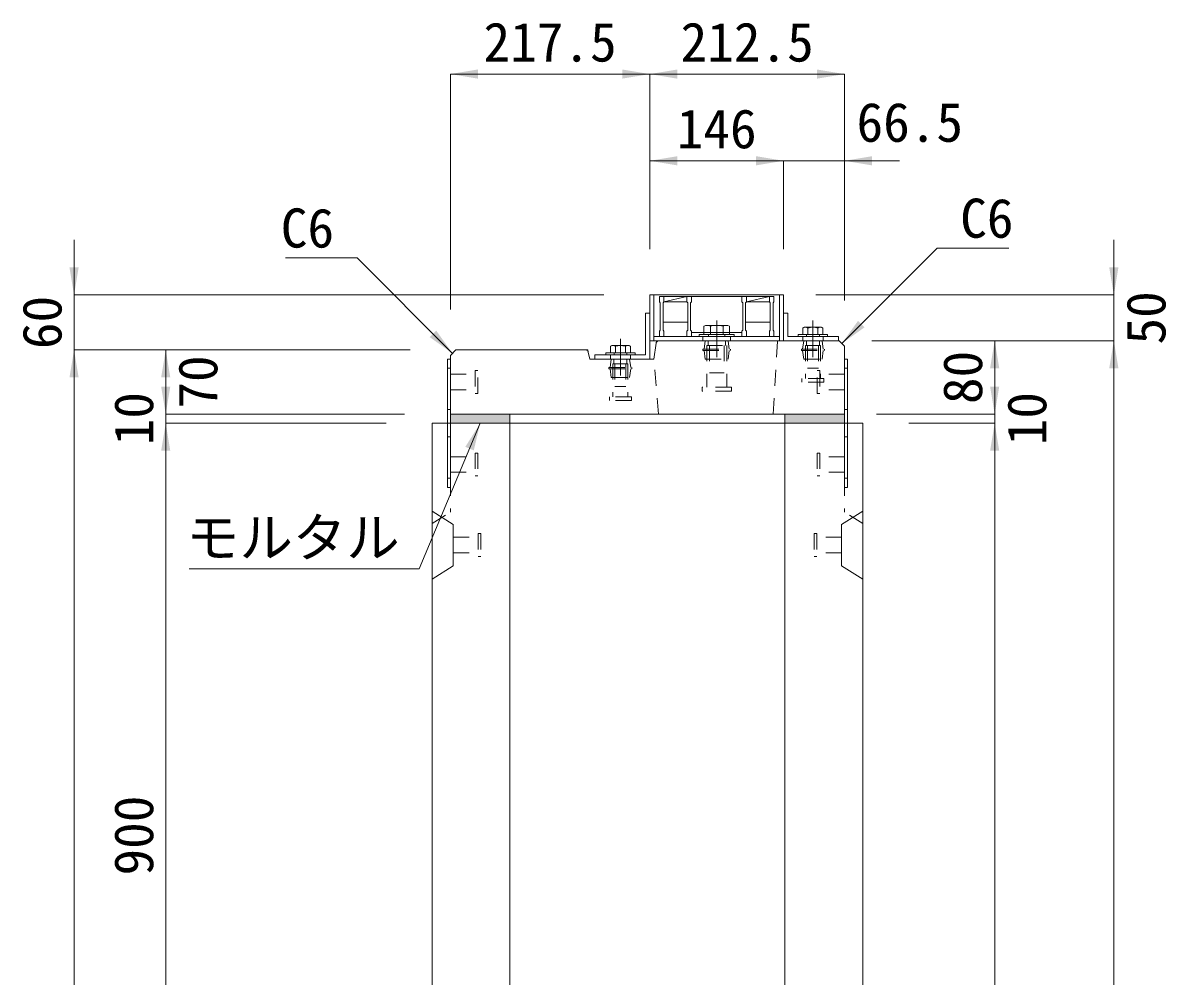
# Model space of a CAD drawing. Units: millimetres at full size. Extents: x -1934 to 78146, y -143454 to -112471.
# Drawn here: x 35943 to 37191, y -137875 to -136834 of the extents above; entities that cross this region are included whole.
import ezdxf
from ezdxf.enums import TextEntityAlignment as Align

# ---------------------------------------------------------------- set-up
doc = ezdxf.new("R2010")
doc.units = ezdxf.units.MM
doc.header["$LTSCALE"] = 23
for name, pattern in [('CHAIN', [18.5, 12, -1.5, 3.5, -1.5]), ('USER2', [1.35, 0.75, -0.6]), ('USER3', [1.35, 0.75, -0.6])]:
    doc.linetypes.add(name, pattern=pattern)
for name, color, linetype, lineweight in [('インサート', 92, 'USER2', 9), ('グレーチング', 7, 'Continuous', 9), ('ジョイント', 7, 'Continuous', 5), ('モルタル', 7, 'Continuous', 13), ('作業エリア', 11, 'Continuous', 13), ('受枠', 3, 'Continuous', 13), ('寸法線', 7, 'Continuous', 13), ('引出線', 4, 'Continuous', 13), ('本体', 2, 'Continuous', 13), ('補助線', 8, 'Continuous', 13), ('ｲﾝｻｰﾄ', 3, 'USER3', 5)]:
    doc.layers.add(name, color=color, linetype=linetype, lineweight=lineweight)
doc.layers.add('ハッチング_モルタル', color=30, linetype='Continuous')
doc.styles.add('ＭＳ ゴシック', font='')
doc.styles.get('ＭＳ ゴシック').set_extended_font_data('MS Gothic')

# ---------------------------------------------------------------- blocks, each defined once
blk = doc.blocks.new('filled_arrow')
at = {"color": 0, "linetype": 'Continuous', "lineweight": -2}
blk.add_solid([(7.5, 1.25), (0, 0), (7.5, -1.25)], dxfattribs=at)

msp = doc.modelspace()

# ---------------------------------------------------------------- hatches: boundary and pattern name
at = {"layer": 'ハッチング_モルタル'}
for points in [[(36409.82, -137261.32), (36409.82, -137271.32), (36474.82, -137271.32), (36474.82, -137261.32)], [(36774.82, -137261.32), (36774.82, -137271.32), (36839.82, -137271.32), (36839.82, -137261.32)]]:
    msp.add_hatch(color=256, dxfattribs=at).paths.add_polyline_path(points)

# ---------------------------------------------------------------- linework, layer by layer
at = {"layer": 'インサート', "linetype": 'Continuous', "lineweight": 13}
for p, q in [((36688.33, -137164.52), (36686.47, -137165.36)), ((36686.47, -137165.36), (36686.47, -137174.52)), ((36712.32, -137164.52), (36688.33, -137164.52)), ((36712.32, -137164.52), (36714.17, -137165.36)), ((36714.17, -137165.36), (36714.17, -137174.52)), ((36795.84, -137166.52), (36794.37, -137167.36)), ((36794.37, -137167.36), (36794.37, -137174.52)), ((36795.84, -137166.52), (36814.8, -137166.52)), ((36814.8, -137166.52), (36816.27, -137167.36)), ((36816.27, -137167.36), (36816.27, -137174.52)), ((36714.17, -137174.52), (36686.47, -137174.52)), ((36794.37, -137174.52), (36816.27, -137174.52)), ((36585.84, -137186.52), (36584.37, -137187.36)), ((36584.37, -137187.36), (36584.37, -137194.52)), ((36585.84, -137186.52), (36604.8, -137186.52)), ((36604.8, -137186.52), (36606.27, -137187.36)), ((36606.27, -137187.36), (36606.27, -137194.52)), ((36584.37, -137194.52), (36606.27, -137194.52))]:
    msp.add_line(p, q, dxfattribs=at)
at = {"layer": 'インサート', "linetype": 'Continuous', "lineweight": 5}
for p, q in [((36693.4, -137165.36), (36693.4, -137174.52)), ((36707.25, -137165.36), (36707.25, -137174.52)), ((36799.85, -137167.36), (36799.85, -137174.52)), ((36810.8, -137167.36), (36810.8, -137174.52)), ((36589.85, -137187.36), (36589.85, -137194.52)), ((36600.8, -137187.36), (36600.8, -137194.52))]:
    msp.add_line(p, q, dxfattribs=at)
at = {"layer": 'インサート', "linetype": 'Continuous'}
for p, q in [((36719.32, -137174.52), (36681.32, -137174.52)), ((36681.32, -137174.52), (36681.32, -137176.82)), ((36719.32, -137176.82), (36681.32, -137176.82)), ((36719.32, -137174.52), (36719.32, -137176.82)), ((36789.32, -137174.52), (36821.32, -137174.52)), ((36789.32, -137174.52), (36789.32, -137176.82)), ((36789.32, -137176.82), (36821.32, -137176.82)), ((36821.32, -137174.52), (36821.32, -137176.82)), ((36579.32, -137194.52), (36611.32, -137194.52)), ((36579.32, -137194.52), (36579.32, -137196.82)), ((36579.32, -137196.82), (36611.32, -137196.82)), ((36611.32, -137194.52), (36611.32, -137196.82))]:
    msp.add_line(p, q, dxfattribs=at)
at = {"layer": 'インサート'}
for p, q in [((36691.32, -137174.52), (36691.32, -137176.82)), ((36709.32, -137174.52), (36709.32, -137176.82)), ((36798.32, -137174.52), (36798.32, -137176.82)), ((36812.32, -137174.52), (36812.32, -137176.82)), ((36685.32, -137190.57), (36715.32, -137190.57)), ((36685.32, -137190.57), (36685.32, -137192.07)), ((36685.32, -137192.07), (36715.32, -137192.07)), ((36686.57, -137190.57), (36687.82, -137181.32)), ((36686.57, -137192.07), (36687.82, -137201.32)), ((36687.82, -137181.32), (36712.82, -137181.32)), ((36689.42, -137186.32), (36711.22, -137186.32)), ((36689.42, -137186.32), (36689.42, -137231.82)), ((36690.87, -137181.32), (36690.87, -137186.32)), ((36692.32, -137186.32), (36692.32, -137216.32)), ((36708.32, -137186.32), (36708.32, -137216.32)), ((36709.77, -137181.32), (36709.77, -137186.32)), ((36711.22, -137186.32), (36711.22, -137231.82)), ((36714.07, -137190.57), (36712.82, -137181.32)), ((36714.07, -137192.07), (36712.82, -137201.32)), ((36715.32, -137190.57), (36715.32, -137192.07)), ((36792.82, -137190.57), (36817.82, -137190.57)), ((36792.82, -137190.57), (36792.82, -137192.07)), ((36792.82, -137192.07), (36817.82, -137192.07)), ((36794.07, -137190.57), (36795.32, -137181.32)), ((36794.07, -137192.07), (36795.32, -137201.32)), ((36795.32, -137181.32), (36815.32, -137181.32)), ((36797.07, -137186.32), (36813.57, -137186.32)), ((36797.07, -137186.32), (36797.07, -137222.32)), ((36798.2, -137181.32), (36798.2, -137186.32)), ((36799.32, -137186.32), (36799.32, -137211.32)), ((36811.32, -137186.32), (36811.32, -137211.32)), ((36812.45, -137181.32), (36812.45, -137186.32)), ((36813.57, -137186.32), (36813.57, -137222.32)), ((36816.57, -137190.57), (36815.32, -137181.32)), ((36816.57, -137192.07), (36815.32, -137201.32)), ((36817.82, -137190.57), (36817.82, -137192.07)), ((36584.07, -137210.57), (36585.32, -137201.32)), ((36585.32, -137201.32), (36605.32, -137201.32)), ((36588.2, -137201.32), (36588.2, -137206.32)), ((36588.32, -137194.52), (36588.32, -137196.82)), ((36602.32, -137194.52), (36602.32, -137196.82)), ((36602.45, -137201.32), (36602.45, -137206.32)), ((36606.57, -137210.57), (36605.32, -137201.32)), ((36687.82, -137201.32), (36712.82, -137201.32)), ((36795.32, -137201.32), (36815.32, -137201.32)), ((36409.82, -137217.82), (36436.82, -137217.82)), ((36409.82, -137217.82), (36409.82, -137234.82)), ((36439.82, -137213.82), (36436.82, -137213.82)), ((36436.82, -137213.82), (36436.82, -137238.82)), ((36439.82, -137238.82), (36439.82, -137213.82)), ((36582.82, -137210.57), (36607.82, -137210.57)), ((36582.82, -137210.57), (36582.82, -137212.07)), ((36582.82, -137212.07), (36607.82, -137212.07)), ((36584.07, -137212.07), (36585.32, -137221.32)), ((36587.07, -137206.32), (36603.57, -137206.32)), ((36587.07, -137206.32), (36587.07, -137242.32)), ((36589.32, -137206.32), (36589.32, -137231.32)), ((36601.32, -137206.32), (36601.32, -137231.32)), ((36603.57, -137206.32), (36603.57, -137242.32)), ((36606.57, -137212.07), (36605.32, -137221.32)), ((36607.82, -137210.57), (36607.82, -137212.07)), ((36692.32, -137216.32), (36708.32, -137216.32)), ((36799.32, -137211.32), (36811.32, -137211.32)), ((36809.82, -137213.82), (36812.82, -137213.82)), ((36809.82, -137238.82), (36809.82, -137213.82)), ((36812.82, -137213.82), (36812.82, -137238.82)), ((36839.82, -137217.82), (36812.82, -137217.82)), ((36839.82, -137217.82), (36839.82, -137234.82)), ((36585.32, -137221.32), (36605.32, -137221.32)), ((36793.32, -137226.32), (36793.32, -137222.32)), ((36817.32, -137222.32), (36793.32, -137222.32)), ((36817.32, -137226.32), (36793.32, -137226.32)), ((36817.32, -137222.32), (36817.32, -137226.32)), ((36409.82, -137234.82), (36436.82, -137234.82)), ((36436.82, -137238.82), (36439.82, -137238.82)), ((36583.32, -137246.32), (36583.32, -137242.32)), ((36607.32, -137242.32), (36583.32, -137242.32)), ((36589.32, -137231.32), (36601.32, -137231.32)), ((36607.32, -137242.32), (36607.32, -137246.32)), ((36684.32, -137236.32), (36684.32, -137231.82)), ((36716.32, -137231.82), (36684.32, -137231.82)), ((36716.32, -137236.32), (36684.32, -137236.32)), ((36716.32, -137231.82), (36716.32, -137236.32)), ((36812.82, -137238.82), (36809.82, -137238.82)), ((36839.82, -137234.82), (36812.82, -137234.82)), ((36607.32, -137246.32), (36583.32, -137246.32))]:
    msp.add_line(p, q, dxfattribs=at)
at = {"layer": 'インサート', "linetype": 'Continuous', "lineweight": 5}
for centre, radius, start, end in [((36689.93, -137172.02), 7.5, 62.50883, 117.49117), ((36700.32, -137193.25), 28.73, 76.05376, 103.94624), ((36710.71, -137172.02), 7.5, 62.50883, 117.49117), ((36797.11, -137171.37), 4.85, 55.61575, 124.38425), ((36805.32, -137184.64), 18.12, 72.41205, 107.58795), ((36813.53, -137171.37), 4.85, 55.61575, 124.38425), ((36587.11, -137191.37), 4.85, 55.61575, 124.38425), ((36595.32, -137204.64), 18.12, 72.41205, 107.58795), ((36603.53, -137191.37), 4.85, 55.61575, 124.38425)]:
    msp.add_arc(centre, radius, start, end, dxfattribs=at)
at = {"layer": 'グレーチング'}
for p, q in [((36637.82, -137132.82), (36637.82, -137138.82)), ((36637.82, -137132.82), (36762.82, -137132.82)), ((36637.82, -137138.82), (36638.82, -137139.82)), ((36638.82, -137139.82), (36638.82, -137169.82)), ((36642.82, -137138.82), (36641.82, -137139.82)), ((36641.82, -137139.82), (36641.82, -137169.82)), ((36642.82, -137132.82), (36642.82, -137138.82)), ((36642.82, -137138.82), (36667.82, -137132.82)), ((36642.82, -137138.82), (36667.82, -137138.82)), ((36667.82, -137132.82), (36667.82, -137138.82)), ((36667.82, -137138.82), (36668.82, -137139.82)), ((36668.82, -137139.82), (36668.82, -137169.82)), ((36672.82, -137138.82), (36671.82, -137139.82)), ((36671.82, -137139.82), (36671.82, -137169.82)), ((36672.82, -137132.82), (36672.82, -137138.82)), ((36727.82, -137132.82), (36727.82, -137138.82)), ((36727.82, -137138.82), (36728.82, -137139.82)), ((36728.82, -137139.82), (36728.82, -137169.82)), ((36732.82, -137138.82), (36731.82, -137139.82)), ((36731.82, -137139.82), (36731.82, -137169.82)), ((36732.82, -137138.82), (36757.82, -137132.82)), ((36732.82, -137132.82), (36732.82, -137138.82)), ((36732.82, -137138.82), (36757.82, -137138.82)), ((36757.82, -137132.82), (36757.82, -137138.82)), ((36757.82, -137138.82), (36758.82, -137139.82)), ((36758.82, -137139.82), (36758.82, -137169.82)), ((36762.82, -137138.82), (36761.82, -137139.82)), ((36761.82, -137139.82), (36761.82, -137169.82)), ((36762.82, -137132.82), (36762.82, -137138.82)), ((36668.82, -137160.82), (36641.82, -137160.82)), ((36758.82, -137160.82), (36731.82, -137160.82)), ((36637.82, -137170.82), (36638.82, -137169.82)), ((36637.82, -137176.82), (36637.82, -137170.82)), ((36637.82, -137176.82), (36642.82, -137176.82)), ((36642.82, -137170.82), (36641.82, -137169.82)), ((36642.82, -137176.82), (36642.82, -137170.82)), ((36667.82, -137170.82), (36668.82, -137169.82)), ((36667.82, -137176.82), (36667.82, -137170.82)), ((36667.82, -137176.82), (36672.82, -137176.82)), ((36672.82, -137170.82), (36671.82, -137169.82)), ((36672.82, -137176.82), (36672.82, -137170.82)), ((36727.82, -137172.32), (36672.82, -137172.32)), ((36727.82, -137170.82), (36728.82, -137169.82)), ((36727.82, -137176.82), (36727.82, -137170.82)), ((36727.82, -137176.82), (36732.82, -137176.82)), ((36732.82, -137170.82), (36731.82, -137169.82)), ((36732.82, -137176.82), (36732.82, -137170.82)), ((36757.82, -137170.82), (36758.82, -137169.82)), ((36757.82, -137176.82), (36757.82, -137170.82)), ((36757.82, -137176.82), (36762.82, -137176.82)), ((36762.82, -137170.82), (36761.82, -137169.82)), ((36762.82, -137176.82), (36762.82, -137170.82))]:
    msp.add_line(p, q, dxfattribs=at)
at = {"layer": 'ジョイント'}
for p, q in [((36406.62, -137201.32), (36409.82, -137201.32)), ((36406.62, -137201.32), (36406.62, -137341.32)), ((36409.82, -137201.32), (36409.82, -137341.32)), ((36839.82, -137201.32), (36843.02, -137201.32)), ((36839.82, -137201.32), (36839.82, -137341.32)), ((36843.02, -137201.32), (36843.02, -137341.32)), ((36406.62, -137341.32), (36409.82, -137341.32)), ((36839.82, -137341.32), (36843.02, -137341.32))]:
    msp.add_line(p, q, dxfattribs=at)
at = {"layer": 'ジョイント', "linetype": 'USER2'}
for p, q in [((36406.62, -137211.32), (36409.82, -137211.32)), ((36839.82, -137211.32), (36843.02, -137211.32)), ((36406.62, -137256.32), (36409.82, -137256.32)), ((36839.82, -137256.32), (36843.02, -137256.32)), ((36406.62, -137286.32), (36409.82, -137286.32)), ((36839.82, -137286.32), (36843.02, -137286.32)), ((36406.62, -137331.32), (36409.82, -137331.32)), ((36839.82, -137331.32), (36843.02, -137331.32))]:
    msp.add_line(p, q, dxfattribs=at)
at = {"layer": 'モルタル'}
for points in [[(36409.82, -137261.32), (36474.82, -137261.32), (36474.82, -137271.32), (36409.82, -137271.32)], [(36774.82, -137261.32), (36839.82, -137261.32), (36839.82, -137271.32), (36774.82, -137271.32)]]:
    msp.add_lwpolyline(points, close=True, dxfattribs=at)
at = {"layer": '作業エリア'}
for p, q in [((36557.36, -137191.32), (36559.82, -137191.32)), ((36559.82, -137191.32), (36560.3, -137193.73)), ((36634.44, -137183.87), (36634.82, -137181.32)), ((36634.82, -137181.32), (36637.41, -137181.32))]:
    msp.add_line(p, q, dxfattribs=at)
at = {"layer": '受枠'}
for p, q in [((36627.32, -137131.32), (36773.32, -137131.32)), ((36627.32, -137131.32), (36627.32, -137181.32)), ((36631.82, -137131.32), (36631.82, -137181.32)), ((36768.82, -137131.32), (36768.82, -137181.32)), ((36773.32, -137131.32), (36773.32, -137181.32)), ((36622.82, -137196.82), (36622.82, -137151.32)), ((36622.82, -137151.32), (36627.32, -137151.32)), ((36627.32, -137151.32), (36627.32, -137201.32)), ((36777.82, -137151.32), (36773.32, -137151.32)), ((36777.82, -137176.82), (36777.82, -137151.32)), ((36631.82, -137176.82), (36768.82, -137176.82)), ((36833.32, -137176.82), (36777.82, -137176.82)), ((36833.32, -137181.32), (36833.32, -137176.82)), ((36627.32, -137181.32), (36773.32, -137181.32)), ((36773.32, -137181.32), (36833.32, -137181.32)), ((36567.32, -137201.32), (36567.32, -137196.82)), ((36567.32, -137196.82), (36622.82, -137196.82)), ((36627.32, -137201.32), (36567.32, -137201.32))]:
    msp.add_line(p, q, dxfattribs=at)
at = {"layer": '受枠', "linetype": 'CHAIN'}
for p, q in [((36700.32, -137159.07), (36700.32, -137199.07)), ((36805.32, -137159.07), (36805.32, -137199.07)), ((36595.32, -137179.07), (36595.32, -137219.07))]:
    msp.add_line(p, q, dxfattribs=at)
at = {"layer": '受枠', "linetype": 'USER2'}
for p, q in [((36685.32, -137176.82), (36685.32, -137181.32)), ((36715.32, -137176.82), (36715.32, -137181.32)), ((36794.32, -137176.82), (36794.32, -137181.32)), ((36816.32, -137176.82), (36816.32, -137181.32)), ((36584.32, -137196.82), (36584.32, -137201.32)), ((36606.32, -137196.82), (36606.32, -137201.32))]:
    msp.add_line(p, q, dxfattribs=at)
at = {"layer": '寸法線'}
for p, q in [((36409.82, -136890.22), (36627.32, -136890.22)), ((36409.82, -137147.32), (36409.82, -136890.22)), ((36627.32, -137081.32), (36627.32, -136890.22)), ((36627.32, -136890.22), (36839.82, -136890.22)), ((36627.32, -137081.32), (36627.32, -136890.22)), ((36839.82, -137137.32), (36839.82, -136890.22)), ((36627.32, -136984.87), (36773.32, -136984.87)), ((36627.32, -137081.32), (36627.32, -136984.87)), ((36713.32, -136984.87), (36899.82, -136984.87)), ((36773.32, -137081.32), (36773.32, -136984.87)), ((36773.32, -137081.32), (36773.32, -136984.87)), ((36839.82, -137137.32), (36839.82, -136984.87)), ((35999.26, -137251.32), (35999.26, -137071.32)), ((37133.58, -137241.32), (37133.58, -137071.32)), ((36577.32, -137131.32), (35999.26, -137131.32)), ((36808.32, -137131.32), (37133.58, -137131.32)), ((35999.26, -138721.32), (35999.26, -137191.32)), ((36365.82, -137191.32), (35999.26, -137191.32)), ((36365.82, -137191.32), (35999.26, -137191.32)), ((36099.26, -137261.32), (36099.26, -137191.32)), ((36365.82, -137191.32), (36099.26, -137191.32)), ((36869.58, -137181.32), (37003.58, -137181.32)), ((36869.58, -137181.32), (37133.58, -137181.32)), ((36869.58, -137181.32), (37133.58, -137181.32)), ((37003.58, -137261.32), (37003.58, -137181.32)), ((37133.58, -138721.32), (37133.58, -137181.32)), ((36099.26, -137331.32), (36099.26, -137201.32)), ((37003.58, -137201.32), (37003.58, -137331.32)), ((36359.82, -137261.32), (36099.26, -137261.32)), ((36359.82, -137261.32), (36099.26, -137261.32)), ((36874.82, -137261.32), (37003.58, -137261.32)), ((36874.82, -137261.32), (37003.58, -137261.32)), ((36099.26, -137271.32), (36099.26, -138171.32)), ((36339.82, -137271.32), (36099.26, -137271.32)), ((36339.82, -137271.32), (36099.26, -137271.32)), ((36909.82, -137271.32), (37003.58, -137271.32)), ((36909.82, -137271.32), (37003.58, -137271.32)), ((37003.58, -138721.32), (37003.58, -137271.32))]:
    msp.add_line(p, q, dxfattribs=at)
at = {"layer": '引出線'}
for points in [[(36836.82, -137184.32), (36940.99, -137080.15), (37018.98, -137080.15)], [(36412.1, -137195.04), (36307.94, -137090.87), (36229.94, -137090.87)], [(36442.32, -137271.32), (36375.92, -137430.27), (36125.01, -137430.27)]]:
    msp.add_lwpolyline(points, dxfattribs=at)
at = {"layer": '本体'}
for p, q in [((36409.82, -137197.32), (36415.82, -137191.32)), ((36415.82, -137191.32), (36557.36, -137191.32)), ((36634.44, -137183.87), (36631.82, -137201.32)), ((36637.41, -137181.32), (36833.82, -137181.32)), ((36833.82, -137181.32), (36839.82, -137187.32)), ((36839.82, -137187.32), (36839.82, -137261.32)), ((36409.82, -137197.32), (36409.82, -137261.32)), ((36560.3, -137193.73), (36561.82, -137201.32)), ((36561.82, -137201.32), (36631.82, -137201.32)), ((36409.82, -137261.32), (36839.82, -137261.32)), ((36409.82, -137271.32), (36474.82, -137271.32)), ((36774.82, -137271.32), (36839.82, -137271.32))]:
    msp.add_line(p, q, dxfattribs=at)
at = {"layer": '本体', "linetype": 'USER2', "lineweight": 15}
for p, q in [((36761.82, -137261.32), (36766.82, -137181.32)), ((36636.82, -137261.32), (36631.82, -137201.32))]:
    msp.add_line(p, q, dxfattribs=at)
at = {"layer": '本体', "lineweight": 20}
for p, q in [((36474.82, -137271.32), (36389.82, -137271.32)), ((36389.82, -137271.32), (36389.82, -138721.32)), ((36839.82, -137271.32), (36409.82, -137271.32)), ((36474.82, -138100.79), (36474.82, -137271.32)), ((36774.82, -138100.79), (36774.82, -137271.32)), ((36859.82, -137271.32), (36774.82, -137271.32)), ((36859.82, -138721.32), (36859.82, -137271.32))]:
    msp.add_line(p, q, dxfattribs=at)
at = {"layer": '本体', "linetype": 'USER3', "lineweight": 9}
for p, q in [((36409.82, -137271.32), (36409.82, -137368.32)), ((36839.82, -137271.32), (36839.82, -137368.32))]:
    msp.add_line(p, q, dxfattribs=at)
at = {"layer": '本体', "lineweight": 5}
for p, q in [((36389.82, -137367.32), (36413.02, -137381.82)), ((36859.82, -137367.32), (36836.62, -137381.82)), ((36413.02, -137381.82), (36413.02, -137426.82)), ((36836.62, -137381.82), (36836.62, -137426.82)), ((36389.82, -137441.32), (36413.02, -137426.82)), ((36859.82, -137441.32), (36836.62, -137426.82))]:
    msp.add_line(p, q, dxfattribs=at)
at = {"layer": '本体', "linetype": 'USER3', "lineweight": 5}
for p, q in [((36389.82, -137380.82), (36409.82, -137368.32)), ((36859.82, -137380.82), (36839.82, -137368.32))]:
    msp.add_line(p, q, dxfattribs=at)
at = {"layer": '本体'}
for centre, start, end in [((36557.36, -137194.32), 11.30993, 90), ((36637.41, -137184.32), 90, 171.46923)]:
    msp.add_arc(centre, 3, start, end, dxfattribs=at)
at = {"layer": '補助線'}
msp.add_line((36474.82, -137271.32), (36774.82, -137271.32), dxfattribs=at)
at = {"layer": 'ｲﾝｻｰﾄ'}
for p, q in [((36436.82, -137303.82), (36436.82, -137328.82)), ((36436.82, -137303.82), (36439.82, -137303.82)), ((36439.82, -137303.82), (36439.82, -137328.82)), ((36812.82, -137303.82), (36809.82, -137303.82)), ((36809.82, -137303.82), (36809.82, -137328.82)), ((36812.82, -137303.82), (36812.82, -137328.82)), ((36409.82, -137307.82), (36436.82, -137307.82)), ((36839.82, -137307.82), (36812.82, -137307.82)), ((36409.82, -137324.82), (36436.82, -137324.82)), ((36436.82, -137328.82), (36439.82, -137328.82)), ((36812.82, -137328.82), (36809.82, -137328.82)), ((36839.82, -137324.82), (36812.82, -137324.82)), ((36440.02, -137391.82), (36440.02, -137416.82)), ((36440.02, -137391.82), (36443.03, -137391.82)), ((36443.03, -137391.82), (36443.03, -137416.82)), ((36806.62, -137391.82), (36806.62, -137416.82)), ((36809.62, -137391.82), (36806.62, -137391.82)), ((36809.62, -137391.82), (36809.62, -137416.82)), ((36413.02, -137395.82), (36440.02, -137395.82)), ((36413.02, -137395.82), (36413.02, -137412.82)), ((36836.62, -137395.82), (36809.62, -137395.82)), ((36836.62, -137395.82), (36836.62, -137412.82)), ((36413.02, -137412.82), (36440.02, -137412.82)), ((36440.02, -137416.82), (36443.03, -137416.82)), ((36809.62, -137416.82), (36806.62, -137416.82)), ((36836.62, -137412.82), (36809.62, -137412.82))]:
    msp.add_line(p, q, dxfattribs=at)

# ---------------------------------------------------------------- block references
at = {"layer": '寸法線', "xscale": 4, "yscale": 4}
for p in [(36409.82, -136890.22), (36627.32, -136890.22), (36627.32, -136984.87), (36839.82, -136984.87)]:
    msp.add_blockref('filled_arrow', p, dxfattribs=at)
for p, rotation in [((36627.32, -136890.22), 180), ((36839.82, -136890.22), 180), ((36773.32, -136984.87), 180), ((36773.32, -136984.87), 180), ((35999.26, -137131.32), 90), ((37133.58, -137131.32), 90), ((35999.26, -137191.32), 270), ((35999.26, -137191.32), 270), ((36099.26, -137191.32), 270), ((37003.58, -137181.32), 270), ((37133.58, -137181.32), 270), ((37133.58, -137181.32), 270), ((36099.26, -137261.32), 90), ((36099.26, -137261.32), 90), ((37003.58, -137261.32), 90), ((37003.58, -137261.32), 90), ((36099.26, -137271.32), 270), ((36099.26, -137271.32), 270), ((37003.58, -137271.32), 270), ((37003.58, -137271.32), 270)]:
    msp.add_blockref('filled_arrow', p, dxfattribs=dict(at, rotation=rotation))
at = {"layer": '引出線', "xscale": 4, "yscale": 4}
for p, rotation in [((36836.82, -137184.32), 45), ((36412.1, -137195.04), 135), ((36442.32, -137271.32), 247.3)]:
    msp.add_blockref('filled_arrow', p, dxfattribs=dict(at, rotation=rotation))

# ---------------------------------------------------------------- texts
at = {"layer": '寸法線', "style": 'ＭＳ ゴシック'}
for s, p in [('217.5', (36518.57, -136855.22)), ('212.5', (36733.57, -136855.22)), ('146', (36700.32, -136949.87)), ('66.5', (36910.99, -136942.79))]:
    msp.add_text(s, height=42.72, dxfattribs=at).set_placement(p, align=Align.MIDDLE_CENTER)
for s, p in [('50', (37168.58, -137156.32)), ('60', (35964.26, -137161.32)), ('70', (36134.26, -137226.32)), ('80', (36968.58, -137221.32)), ('10', (36064.26, -137266.32)), ('10', (37038.58, -137266.32)), ('900', (36064.26, -137721.32))]:
    msp.add_text(s, height=42.72, rotation=90, dxfattribs=at).set_placement(p, align=Align.MIDDLE_CENTER)
at = {"layer": '引出線', "style": 'ＭＳ ゴシック'}
msp.add_text('C6', height=42.72, dxfattribs=at).set_placement((36965.99, -137026.15), align=Align.TOP_LEFT)
msp.add_text('C6', height=42.72, dxfattribs=at).set_placement((36282.94, -137036.87), align=Align.TOP_RIGHT)
msp.add_text('モルタル', height=42.72, dxfattribs=at).set_placement((36237.96, -137374.67), align=Align.TOP_CENTER)

doc.saveas('drawing.dxf')
